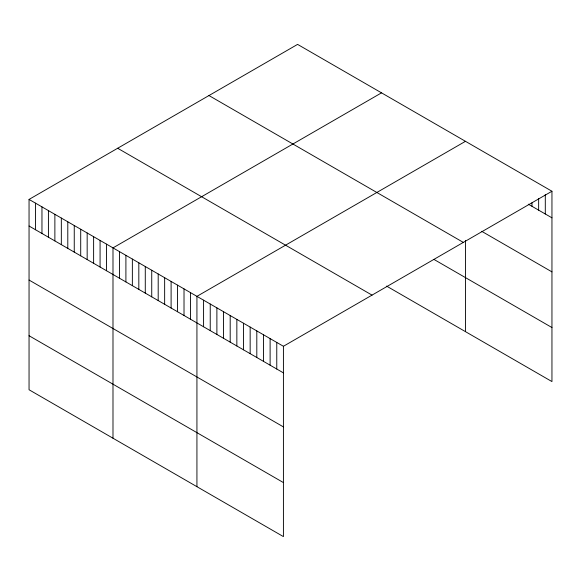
<?xml version="1.0" encoding="UTF-8"?>
<svg xmlns="http://www.w3.org/2000/svg" width="581" height="581" viewBox="0 0 581 581"><rect width="100%" height="100%" fill="white"/><g stroke="black" fill="none" stroke-linecap="round" stroke-linejoin="round"><path stroke-width="0.87" d="M551.95 191.243L283.419 346.276L283.419 536.612L29.05 389.757L29.05 199.421L297.581 44.388L551.95 191.243L551.95 381.579L386.547 286.084M381.521 92.851L112.99 247.884L112.99 438.219M465.468 141.314L196.93 296.346L196.93 486.682M528.296 204.178L551.95 217.831M481.729 231.325L551.95 271.872M208.964 95.545L463.333 242.408M433.898 259.387L551.95 327.546M117.667 148.257L372.036 295.119M29.05 199.421L283.419 346.276M29.05 226.016L283.419 372.871M29.05 280.049L283.419 426.904M29.05 335.724L283.419 482.579M545.298 194.497L545.298 213.997M538.645 198.629L538.645 210.155M531.993 202.769L531.993 206.313M465.468 240.498L465.468 331.649M276.767 342.441L276.767 369.029M270.114 338.6L270.114 365.188M263.462 334.758L263.462 361.346M256.809 330.916L256.809 357.504M250.157 327.074L250.157 353.669M243.504 323.232L243.504 349.827M236.852 319.39L236.852 345.985M230.192 315.556L230.192 342.144M223.54 311.714L223.54 338.302M216.887 307.872L216.887 334.46M210.235 304.03L210.235 330.618M203.582 300.188L203.582 326.776M190.474 292.621L190.474 319.209M184.017 288.895L184.017 315.483M177.561 285.162L177.561 311.757M171.104 281.436L171.104 308.024M164.648 277.711L164.648 304.299M158.192 273.978L158.192 300.573M151.735 270.252L151.735 296.84M145.279 266.526L145.279 293.115M138.823 262.794L138.823 289.389M132.359 259.068L132.359 285.663M125.903 255.342L125.903 281.93M119.446 251.617L119.446 278.205M106.534 244.158L106.534 270.746M100.077 240.432L100.077 267.02M93.621 236.699L93.621 263.295M87.165 232.974L87.165 259.562M80.708 229.248L80.708 255.836M74.252 225.515L74.252 252.11M67.795 221.789L67.795 248.377M61.332 218.064L61.332 244.652M54.875 214.331L54.875 240.926M48.419 210.605L48.419 237.193M41.963 206.88L41.963 233.468M35.506 203.147L35.506 229.742"/></g></svg>
